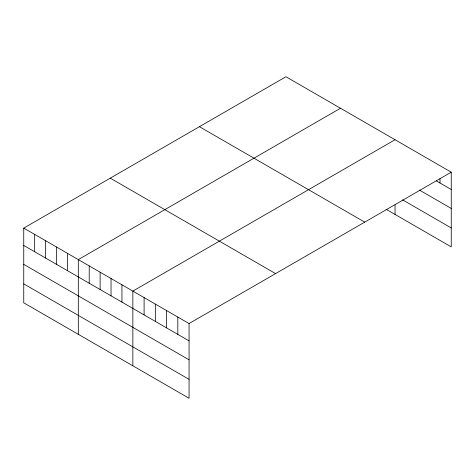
<?xml version="1.0" encoding="UTF-8"?>
<svg xmlns="http://www.w3.org/2000/svg" width="475" height="475" viewBox="0 0 475 475"><rect width="100%" height="100%" fill="white"/><g stroke="black" fill="none" stroke-linecap="round" stroke-linejoin="round"><path stroke-width="0.71" d="M451.25 172.182L189.062 323.552L189.062 398.258L23.75 302.818L23.75 228.113L285.938 76.742L451.25 172.182L451.25 246.887L386.056 209.249M340.492 108.235L78.304 259.611L78.304 334.311M395.046 139.733L132.857 291.104L132.857 365.809M436.264 180.85L451.25 189.501M419.401 190.053L451.25 208.442M402.539 199.827L451.25 227.953M199.417 126.694L364.729 222.134M110.271 178.161L275.583 273.6M23.75 228.113L189.062 323.552M23.75 245.433L189.062 340.878M23.75 264.373L189.062 359.812M23.75 283.884L189.062 379.323M440.01 178.683L440.01 183.012M395.046 204.968L395.046 214.439M177.822 317.062L177.822 334.388M166.583 310.573L166.583 327.898M155.337 304.083L155.337 321.403M144.097 297.593L144.097 314.913M121.944 284.804L121.944 302.124M111.037 278.504L111.037 295.83M100.124 272.205L100.124 289.53M89.211 265.905L89.211 283.231M67.391 253.312L67.391 270.631M56.483 247.012L56.483 264.332M45.57 240.712L45.57 258.032M34.663 234.412L34.663 251.732"/></g></svg>
